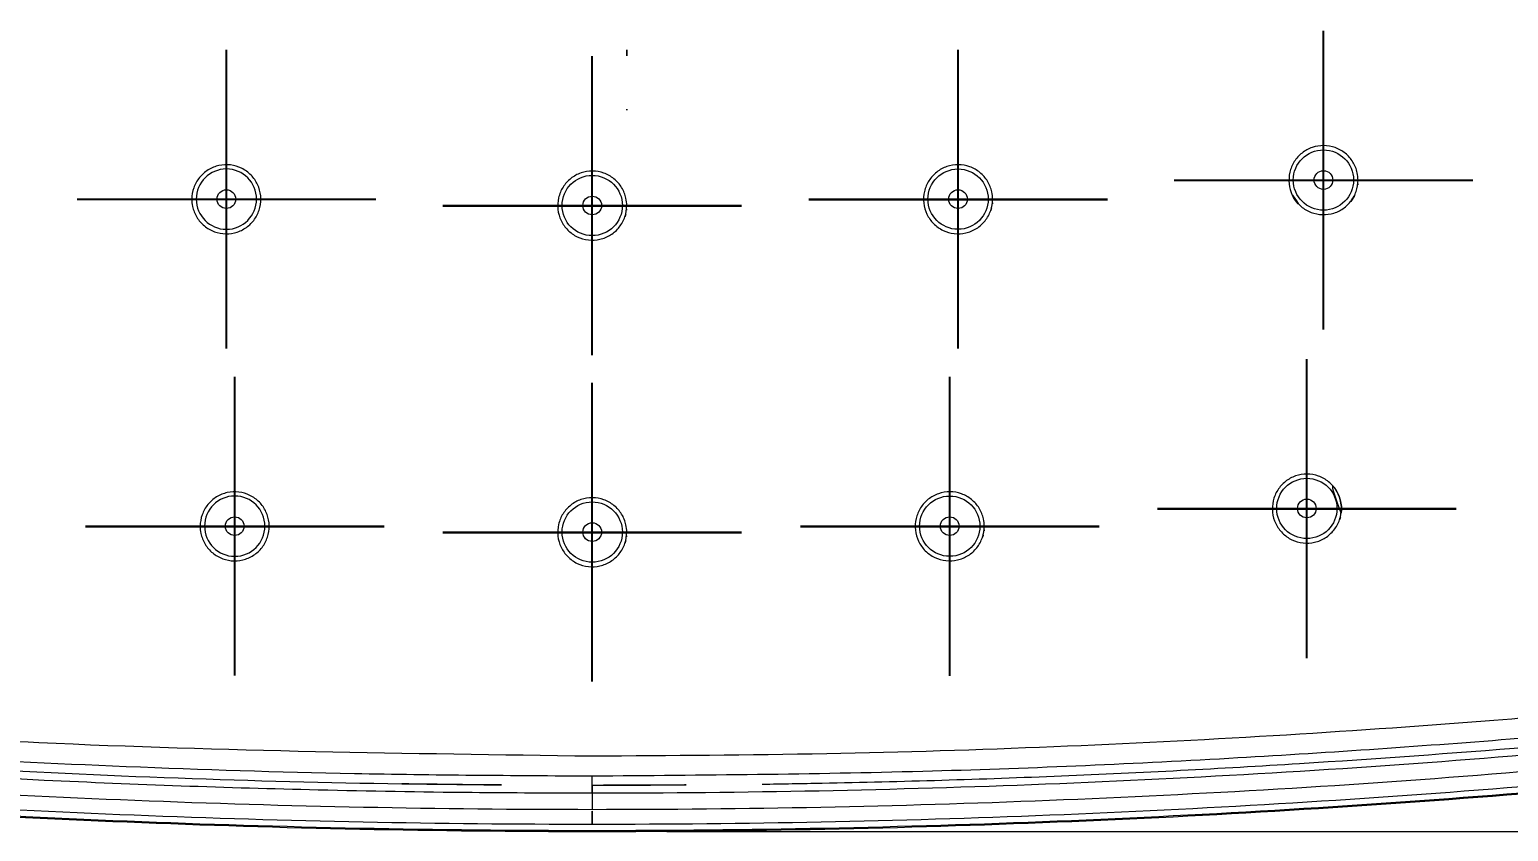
# Model space of a CAD drawing. Extents: x 16296660632 to 16296676033, y -37409619871 to -37409617369.
# Drawn here: x 16296675590.6 to 16296675669.8, y -37409617770.7 to -37409617727.7 of the extents above; entities that cross this region are included whole.
import ezdxf

# ---------------------------------------------------------------- set-up
doc = ezdxf.new("R2010")
doc.units = 0
doc.header["$LTSCALE"] = 10
doc.header["$MEASUREMENT"] = 0
doc.header["$PDMODE"] = 3
doc.header["$PDSIZE"] = -10
doc.linetypes.add('CENTER', pattern=[2, 1.25, -0.25, 0.25, -0.25])
doc.linetypes.add('CENTERX2', pattern=[4, 2.5, -0.5, 0.5, -0.5])
doc.layers.get('0').update_dxf_attribs({"linetype": 'CONTINUOUS'})
doc.layers.get('DEFPOINTS').update_dxf_attribs({"linetype": 'CONTINUOUS'})
doc.layers.add('1', color=7, linetype='CONTINUOUS')
doc.layers.add('중심선', color=1, linetype='CENTERX2')
doc.styles.add('Daelim Dimension', font='')
doc.styles.get('Daelim Dimension').set_extended_font_data('NanumGothic')
doc.dimstyles.new('DEFAULT', dxfattribs={"dimscale": 2, "dimtxt": 2, "dimasz": 2, "dimexe": 0, "dimexo": 2, "dimgap": 1, "dimtad": 1, "dimdec": 1, "dimzin": 9, "dimdsep": 46, "dimtxsty": 'Daelim Dimension', "dimcen": 0.5, "dimclrd": 252, "dimclre": 252, "dimclrt": 3, "dimadec": 1, "dimazin": 0, "dimtfac": 1, "dimtdec": 1, "dimtix": 1, "dimtmove": 0, "dimatfit": 3, "dimfxl": 1, "dimtolj": 1, "dimtzin": 1, "dimlwd": 9, "dimlwe": 9, "dimarcsym": 0})

# ---------------------------------------------------------------- blocks, each defined once
blk = doc.blocks.new('*D1')
at = {"color": 5, "lineweight": 9, "transparency": 16777216}
for p, q in [((16296675624.74378, -37409617572.621834), (16296675778.535021, -37409617572.621834)), ((16296675778.535021, -37409617576.621834), (16296675778.535021, -37409617766.705383)), ((16296675624.74951, -37409617770.705383), (16296675778.535021, -37409617770.705383))]:
    blk.add_line(p, q, dxfattribs=at)
at = {"color": 5, "transparency": 16777216}
for points in [[(16296675777.868361, -37409617576.621834), (16296675779.201691, -37409617576.621834), (16296675778.535021, -37409617572.621834)], [(16296675777.868361, -37409617766.705383), (16296675779.201691, -37409617766.705383), (16296675778.535021, -37409617770.705383)]]:
    blk.add_solid(points, dxfattribs=at)
at = {"layer": 'DEFPOINTS', "color": 0, "transparency": 16777216}
for p in [(16296675620.74378, -37409617572.621834), (16296675620.74951, -37409617770.705383), (16296675778.535021, -37409617770.705383)]:
    blk.add_point(p, dxfattribs=at)
at = {"color": 7, "transparency": 16777216, "insert": (16296675768.914141, -37409617671.663597), "char_height": 14, "attachment_point": 5, "rotation": 90, "style": 'Daelim Dimension'}
blk.add_mtext('\\A1;198', dxfattribs=at)

msp = doc.modelspace()

# ---------------------------------------------------------------- linework, layer by layer
at = {"layer": '1', "color": 7, "linetype": 'Continuous', "lineweight": 13}
msp.add_line((16296675620.743771, -37409617768.235336), (16296675620.74378, -37409617767.748466), dxfattribs=at)
at = {"layer": '1', "color": 7, "linetype": 'Continuous', "lineweight": 18}
msp.add_line((16296675620.74379, -37409617768.641548), (16296675620.743799, -37409617769.539482), dxfattribs=at)
at = {"layer": '1', "color": 7, "linetype": 'Continuous', "lineweight": 13}
for centre in [(16296675659.92127, -37409617735.796982), (16296675620.74378, -37409617737.163597), (16296675640.34444, -37409617736.821854), (16296675659.031269, -37409617753.397926), (16296675639.89798, -37409617754.347099), (16296675620.74378, -37409617754.663597)]:
    msp.add_circle(centre, 1.615477, dxfattribs=at)
at = {"layer": '1', "color": 7, "linetype": 'Continuous', "lineweight": 13, "extrusion": (0, 0, -1)}
for centre in [(-16296675601.14312, -37409617736.821854), (-16296675601.589569, -37409617754.347099)]:
    msp.add_circle(centre, 1.615477, dxfattribs=at)
at = {"layer": '1', "color": 7, "linetype": 'Continuous', "lineweight": 18}
for centre in [(16296675659.92127, -37409617735.796982), (16296675601.14312, -37409617736.821854), (16296675640.34444, -37409617736.821854), (16296675620.74378, -37409617737.163597), (16296675659.031269, -37409617753.397926), (16296675601.589569, -37409617754.347099), (16296675620.74378, -37409617754.663597), (16296675639.89798, -37409617754.347099)]:
    msp.add_circle(centre, 0.5, dxfattribs=at)
for centre, major_axis, ratio, start_param, end_param in [((16296675622.594549, -37409617728.007141), (-0.000022, 1.2), 0.000003, 3.490658504, 4.681474894), ((16296675622.59458, -37409617730.554703), (-0.000029, -1.5), 0.000002, 0.008726646, 0.702823825)]:
    msp.add_ellipse(centre, major_axis=major_axis, ratio=ratio, start_param=start_param, end_param=end_param, dxfattribs=at)
for points, knots in [([(16296675486.702, -37409617671.663567), (16296675486.707649, -37409617679.996231), (16296675487.306259, -37409617688.235542), (16296675489.52206, -37409617704.631897), (16296675491.10412, -37409617712.796387), (16296675496.024799, -37409617728.537247), (16296675499.40818, -37409617736.201271), (16296675509.03035, -37409617749.492683), (16296675515.438009, -37409617755.017326), (16296675529.98881, -37409617762.560928), (16296675538.06395, -37409617764.622917), (16296675550.30275, -37409617766.634216), (16296675554.427851, -37409617767.122017), (16296675562.69499, -37409617767.97319), (16296675566.828051, -37409617768.347839), (16296675587.51865, -37409617770.028519), (16296675604.13394, -37409617770.705032), (16296675620.74378, -37409617770.705353)], [0, 0, 0, 0, 0.125, 0.125, 0.25, 0.25, 0.375, 0.375, 0.5, 0.5, 0.625, 0.625, 0.6875, 0.6875, 0.75, 0.75, 1, 1, 1, 1]), ([(16296675620.74378, -37409617770.705383), (16296675637.353609, -37409617770.705063), (16296675653.968901, -37409617770.028526), (16296675674.659491, -37409617768.347839), (16296675678.792549, -37409617767.97319), (16296675687.0597, -37409617767.122009), (16296675691.18479, -37409617766.634209), (16296675703.42359, -37409617764.62291), (16296675711.49872, -37409617762.560913), (16296675726.049509, -37409617755.017319), (16296675732.457161, -37409617749.492683), (16296675742.079309, -37409617736.201279), (16296675745.46269, -37409617728.53727), (16296675750.38336, -37409617712.796417), (16296675751.96542, -37409617704.631943), (16296675754.18121, -37409617688.23558), (16296675754.779819, -37409617679.996277), (16296675754.78546, -37409617671.663643)], [0, 0, 0, 0, 0.25, 0.25, 0.3125, 0.3125, 0.375, 0.375, 0.5, 0.5, 0.625, 0.625, 0.75, 0.75, 0.875, 0.875, 1, 1, 1, 1]), ([(16296675661.773439, -37409617735.796288), (16296675661.774151, -37409617736.00415), (16296675661.7391, -37409617736.21431), (16296675661.60326, -37409617736.605782), (16296675661.50061, -37409617736.792503), (16296675661.24283, -37409617737.116913), (16296675661.08416, -37409617737.259102), (16296675660.73357, -37409617737.479874), (16296675660.536819, -37409617737.561501), (16296675660.13298, -37409617737.653763), (16296675659.92034, -37409617737.665657), (16296675659.508789, -37409617737.619072), (16296675659.304199, -37409617737.559937), (16296675658.931259, -37409617737.379784), (16296675658.757771, -37409617737.256271), (16296675658.465441, -37409617736.962822), (16296675658.34259, -37409617736.788834), (16296675658.16383, -37409617736.4151), (16296675658.10548, -37409617736.210213), (16296675658.060511, -37409617735.798302), (16296675658.07328, -37409617735.585609), (16296675658.167219, -37409617735.182007), (16296675658.249689, -37409617734.985527), (16296675658.471951, -37409617734.635803), (16296675658.614799, -37409617734.477722), (16296675658.94026, -37409617734.221329), (16296675659.127359, -37409617734.119461), (16296675659.519279, -37409617733.985283), (16296675659.7295, -37409617733.951103), (16296675660.14369, -37409617733.954193), (16296675660.353359, -37409617733.991493), (16296675660.74316, -37409617734.131477), (16296675660.928671, -37409617734.236076), (16296675661.2502, -37409617734.497177), (16296675661.39065, -37409617734.657303), (16296675661.607679, -37409617735.01017), (16296675661.687229, -37409617735.207787), (16296675661.75877, -37409617735.536926), (16296675661.773001, -37409617735.66729), (16296675661.773439, -37409617735.796288)], [0, 0, 0, 0, 0.053717831, 0.053717831, 0.107436112, 0.107436112, 0.161146336, 0.161146336, 0.214844436, 0.214844436, 0.268532936, 0.268532936, 0.322218799, 0.322218799, 0.375910405, 0.375910405, 0.429613647, 0.429613647, 0.483329095, 0.483329095, 0.537051707, 0.537051707, 0.590773248, 0.590773248, 0.644486159, 0.644486159, 0.698186924, 0.698186924, 0.751877425, 0.751877425, 0.805563869, 0.805563869, 0.859253979, 0.859253979, 0.912953765, 0.912953765, 0.966665136, 0.966665136, 1, 1, 1, 1]), ([(16296675599.291691, -37409617736.82254), (16296675599.29245, -37409617736.614647), (16296675599.329, -37409617736.404739), (16296675599.467621, -37409617736.014229), (16296675599.571609, -37409617735.828239), (16296675599.831711, -37409617735.505653), (16296675599.991409, -37409617735.364594), (16296675600.343611, -37409617735.146332), (16296675600.54097, -37409617735.066109), (16296675600.94549, -37409617734.976768), (16296675601.158239, -37409617734.9664), (16296675601.569469, -37409617735.015984), (16296675601.77363, -37409617735.076599), (16296675602.145241, -37409617735.25946), (16296675602.317829, -37409617735.384216), (16296675602.608009, -37409617735.679764), (16296675602.729589, -37409617735.854622), (16296675602.90564, -37409617736.229591), (16296675602.962509, -37409617736.434868), (16296675603.004539, -37409617736.847054), (16296675602.99025, -37409617737.059624), (16296675602.89344, -37409617737.462532), (16296675602.80958, -37409617737.658417), (16296675602.58482, -37409617738.006569), (16296675602.44083, -37409617738.163643), (16296675602.113501, -37409617738.417717), (16296675601.92565, -37409617738.51825), (16296675601.53273, -37409617738.649597), (16296675601.322241, -37409617738.682266), (16296675600.90806, -37409617738.67617), (16296675600.69866, -37409617738.637337), (16296675600.309891, -37409617738.49453), (16296675600.12516, -37409617738.388588), (16296675599.80555, -37409617738.125183), (16296675599.666269, -37409617737.964073), (16296675599.451811, -37409617737.609688), (16296675599.37369, -37409617737.411522), (16296675599.30451, -37409617737.081917), (16296675599.29121, -37409617736.9515), (16296675599.291691, -37409617736.82254)], [0, 0, 0, 0, 0.053723452, 0.053723452, 0.10744722, 0.10744722, 0.161165015, 0.161165015, 0.214870403, 0.214870403, 0.268563067, 0.268563067, 0.322248027, 0.322248027, 0.37593357, 0.37593357, 0.429627843, 0.429627843, 0.48333541, 0.48333541, 0.537055153, 0.537055153, 0.590780529, 0.590780529, 0.644502273, 0.644502273, 0.698212538, 0.698212538, 0.751908581, 0.751908581, 0.805594153, 0.805594153, 0.859277783, 0.859277783, 0.912968787, 0.912968787, 0.966672997, 0.966672997, 1, 1, 1, 1]), ([(16296675622.59445, -37409617737.16291), (16296675622.59523, -37409617737.370796), (16296675622.56024, -37409617737.580978), (16296675622.42452, -37409617737.972511), (16296675622.32192, -37409617738.159264), (16296675622.06422, -37409617738.48378), (16296675621.905569, -37409617738.626022), (16296675621.55501, -37409617738.846893), (16296675621.358259, -37409617738.928581), (16296675620.95442, -37409617739.020927), (16296675620.74177, -37409617739.032883), (16296675620.33021, -37409617738.986366), (16296675620.12562, -37409617738.927277), (16296675619.752661, -37409617738.747208), (16296675619.579149, -37409617738.623741), (16296675619.28677, -37409617738.330383), (16296675619.163891, -37409617738.156433), (16296675618.985041, -37409617737.782784), (16296675618.92663, -37409617737.577911), (16296675618.88154, -37409617737.166054), (16296675618.894239, -37409617736.953346), (16296675618.98806, -37409617736.549721), (16296675619.070471, -37409617736.35321), (16296675619.292629, -37409617736.003403), (16296675619.43545, -37409617735.845268), (16296675619.76088, -37409617735.588768), (16296675619.94796, -37409617735.486847), (16296675620.33988, -37409617735.352577), (16296675620.55011, -37409617735.318336), (16296675620.96431, -37409617735.32135), (16296675621.17399, -37409617735.358627), (16296675621.56381, -37409617735.498528), (16296675621.749331, -37409617735.603081), (16296675622.0709, -37409617735.864113), (16296675622.21137, -37409617736.02417), (16296675622.428471, -37409617736.376953), (16296675622.50807, -37409617736.574516), (16296675622.5797, -37409617736.903618), (16296675622.593969, -37409617737.033943), (16296675622.59445, -37409617737.16291)], [0, 0, 0, 0, 0.053723888, 0.053723888, 0.107448161, 0.107448161, 0.161165259, 0.161165259, 0.214868352, 0.214868352, 0.268557865, 0.268557865, 0.322240427, 0.322240427, 0.375925881, 0.375925881, 0.429622726, 0.429622726, 0.483334222, 0.483334222, 0.537057029, 0.537057029, 0.590782909, 0.590782909, 0.644502505, 0.644502505, 0.698209403, 0.698209403, 0.751902727, 0.751902727, 0.805587336, 0.805587336, 0.859271716, 0.859271716, 0.912964433, 0.912964433, 0.966670599, 0.966670599, 1, 1, 1, 1]), ([(16296675642.19586, -37409617736.821136), (16296675642.19663, -37409617737.02903), (16296675642.161619, -37409617737.239197), (16296675642.025869, -37409617737.630707), (16296675641.92326, -37409617737.817467), (16296675641.665541, -37409617738.141953), (16296675641.506889, -37409617738.28418), (16296675641.15633, -37409617738.505028), (16296675640.959579, -37409617738.5867), (16296675640.555759, -37409617738.679031), (16296675640.343109, -37409617738.690971), (16296675639.931549, -37409617738.644447), (16296675639.726959, -37409617738.585358), (16296675639.35401, -37409617738.405273), (16296675639.1805, -37409617738.281807), (16296675638.88813, -37409617737.988426), (16296675638.76524, -37409617737.814461), (16296675638.586399, -37409617737.440788), (16296675638.528009, -37409617737.235909), (16296675638.482941, -37409617736.824028), (16296675638.495661, -37409617736.611328), (16296675638.58951, -37409617736.207703), (16296675638.67193, -37409617736.0112), (16296675638.894119, -37409617735.661407), (16296675639.036949, -37409617735.503288), (16296675639.362379, -37409617735.246819), (16296675639.549459, -37409617735.144913), (16296675639.94137, -37409617735.010651), (16296675640.15159, -37409617734.976433), (16296675640.565781, -37409617734.979446), (16296675640.77545, -37409617735.016724), (16296675641.16527, -37409617735.156631), (16296675641.35079, -37409617735.261192), (16296675641.672359, -37409617735.522232), (16296675641.81284, -37409617735.682312), (16296675642.029921, -37409617736.035118), (16296675642.10952, -37409617736.232697), (16296675642.181129, -37409617736.561821), (16296675642.195391, -37409617736.692162), (16296675642.19586, -37409617736.821136)], [0, 0, 0, 0, 0.05372162, 0.05372162, 0.107443685, 0.107443685, 0.161157656, 0.161157656, 0.214857871, 0.214857871, 0.268545972, 0.268545972, 0.322229152, 0.322229152, 0.375916973, 0.375916973, 0.429616942, 0.429616942, 0.483331007, 0.483331007, 0.537054721, 0.537054721, 0.590779407, 0.590779407, 0.644496178, 0.644496178, 0.698199842, 0.698199842, 0.751890975, 0.751890975, 0.805575452, 0.805575452, 0.859261839, 0.859261839, 0.912957802, 0.912957802, 0.96666698, 0.96666698, 1, 1, 1, 1]), ([(16296675660.8829, -37409617753.397217), (16296675660.88381, -37409617753.605118), (16296675660.848949, -37409617753.815331), (16296675660.713449, -37409617754.20697), (16296675660.61095, -37409617754.393799), (16296675660.35342, -37409617754.718483), (16296675660.19486, -37409617754.860817), (16296675659.844419, -37409617755.081886), (16296675659.64773, -37409617755.163696), (16296675659.24398, -37409617755.256271), (16296675659.031361, -37409617755.268349), (16296675658.61981, -37409617755.222107), (16296675658.415211, -37409617755.163147), (16296675658.042191, -37409617754.983353), (16296675657.86862, -37409617754.860023), (16296675657.576071, -37409617754.566879), (16296675657.453079, -37409617754.393021), (16296675657.273979, -37409617754.019493), (16296675657.215441, -37409617753.814659), (16296675657.170071, -37409617753.402786), (16296675657.18264, -37409617753.190079), (16296675657.276211, -37409617752.786346), (16296675657.358509, -37409617752.589767), (16296675657.58049, -37409617752.239799), (16296675657.72323, -37409617752.081573), (16296675658.04851, -37409617751.824883), (16296675658.235531, -37409617751.722847), (16296675658.62734, -37409617751.588364), (16296675658.83753, -37409617751.554001), (16296675659.25168, -37409617751.556763), (16296675659.461349, -37409617751.593887), (16296675659.85121, -37409617751.733513), (16296675660.036779, -37409617751.837936), (16296675660.35849, -37409617752.098717), (16296675660.499069, -37409617752.258682), (16296675660.7164, -37409617752.611298), (16296675660.796129, -37409617752.80883), (16296675660.867979, -37409617753.137894), (16296675660.88233, -37409617753.268227), (16296675660.8829, -37409617753.397217)], [0, 0, 0, 0, 0.053728259, 0.053728259, 0.107457118, 0.107457118, 0.161175027, 0.161175027, 0.214874075, 0.214874075, 0.268556231, 0.268556231, 0.322231192, 0.322231192, 0.375912203, 0.375912203, 0.429609942, 0.429609942, 0.483327449, 0.483327449, 0.537058703, 0.537058703, 0.590791543, 0.590791543, 0.644513383, 0.644513383, 0.698216855, 0.698216855, 0.751902793, 0.751902793, 0.805579489, 0.805579489, 0.859258891, 0.859258891, 0.912951563, 0.912951563, 0.966662438, 0.966662438, 1, 1, 1, 1]), ([(16296675599.738449, -37409617754.347794), (16296675599.73942, -37409617754.139893), (16296675599.77619, -37409617753.929993), (16296675599.91523, -37409617753.539581), (16296675600.019421, -37409617753.353683), (16296675600.2799, -37409617753.031342), (16296675600.43976, -37409617752.890442), (16296675600.792219, -37409617752.672569), (16296675600.98966, -37409617752.592567), (16296675601.39426, -37409617752.503693), (16296675601.606991, -37409617752.493561), (16296675602.018101, -37409617752.543587), (16296675602.22216, -37409617752.604424), (16296675602.593519, -37409617752.787643), (16296675602.76594, -37409617752.912552), (16296675603.05578, -37409617753.208344), (16296675603.17717, -37409617753.383293), (16296675603.35284, -37409617753.758408), (16296675603.409519, -37409617753.963737), (16296675603.451139, -37409617754.375969), (16296675603.436649, -37409617754.588547), (16296675603.33942, -37409617754.991409), (16296675603.25535, -37409617755.187233), (16296675603.03019, -37409617755.535187), (16296675602.886021, -37409617755.692123), (16296675602.55838, -37409617755.945847), (16296675602.37042, -37409617756.046173), (16296675601.97736, -37409617756.177094), (16296675601.766859, -37409617756.209518), (16296675601.352739, -37409617756.202957), (16296675601.143419, -37409617756.163887), (16296675600.754881, -37409617756.020699), (16296675600.57029, -37409617755.914589), (16296675600.251011, -37409617755.650902), (16296675600.11191, -37409617755.48967), (16296675599.89781, -37409617755.135117), (16296675599.819889, -37409617754.93689), (16296675599.75102, -37409617754.607224), (16296675599.73785, -37409617754.476768), (16296675599.738449, -37409617754.347794)], [0, 0, 0, 0, 0.053733198, 0.053733198, 0.107466959, 0.107466959, 0.161190278, 0.161190278, 0.214893731, 0.214893731, 0.26857788, 0.26857788, 0.322251399, 0.322251399, 0.375927472, 0.375927472, 0.429618352, 0.429618352, 0.483330161, 0.483330161, 0.537060048, 0.537060048, 0.590797085, 0.590797085, 0.644526835, 0.644526835, 0.698237814, 0.698237814, 0.7519269, 0.7519269, 0.805600951, 0.805600951, 0.859273673, 0.859273673, 0.912959237, 0.912959237, 0.966665816, 0.966665816, 1, 1, 1, 1]), ([(16296675622.594391, -37409617754.66291), (16296675622.595381, -37409617754.870811), (16296675622.560591, -37409617755.081047), (16296675622.42523, -37409617755.472763), (16296675622.32279, -37409617755.659653), (16296675622.065359, -37409617755.984444), (16296675621.90682, -37409617756.126839), (16296675621.556431, -37409617756.348022), (16296675621.359751, -37409617756.429878), (16296675620.956011, -37409617756.52256), (16296675620.743389, -37409617756.534698), (16296675620.331841, -37409617756.488564), (16296675620.127239, -37409617756.429657), (16296675619.754181, -37409617756.249969), (16296675619.580601, -37409617756.126694), (16296675619.287979, -37409617755.833656), (16296675619.16493, -37409617755.659859), (16296675618.98572, -37409617755.286423), (16296675618.927099, -37409617755.081619), (16296675618.88159, -37409617754.669777), (16296675618.894079, -37409617754.457047), (16296675618.987511, -37409617754.053291), (16296675619.06974, -37409617753.856667), (16296675619.291611, -37409617753.506607), (16296675619.434311, -37409617753.34832), (16296675619.759529, -37409617753.091507), (16296675619.946541, -37409617752.989433), (16296675620.338329, -37409617752.85482), (16296675620.548519, -37409617752.820412), (16296675620.962669, -37409617752.823059), (16296675621.17235, -37409617752.860138), (16296675621.562229, -37409617752.999657), (16296675621.74781, -37409617753.104027), (16296675622.069571, -37409617753.364693), (16296675622.21018, -37409617753.524597), (16296675622.42761, -37409617753.877121), (16296675622.50741, -37409617754.074608), (16296675622.57937, -37409617754.403618), (16296675622.593769, -37409617754.533928), (16296675622.594391, -37409617754.66291)], [0, 0, 0, 0, 0.053734599, 0.053734599, 0.107469795, 0.107469795, 0.161193866, 0.161193866, 0.214896246, 0.214896246, 0.268577598, 0.268577598, 0.322248174, 0.322248174, 0.375923187, 0.375923187, 0.429615788, 0.429615788, 0.483331066, 0.483331066, 0.537063919, 0.537063919, 0.590801619, 0.590801619, 0.644529647, 0.644529647, 0.698237995, 0.698237995, 0.751925245, 0.751925245, 0.805598921, 0.805598921, 0.8592722, 0.8592722, 0.912958415, 0.912958415, 0.966665512, 0.966665512, 1, 1, 1, 1]), ([(16296675641.749109, -37409617754.346397), (16296675641.750071, -37409617754.554298), (16296675641.715269, -37409617754.764526), (16296675641.57988, -37409617755.156227), (16296675641.477421, -37409617755.343086), (16296675641.219959, -37409617755.667847), (16296675641.06142, -37409617755.810242), (16296675640.711029, -37409617756.031387), (16296675640.514339, -37409617756.113243), (16296675640.110609, -37409617756.205902), (16296675639.897989, -37409617756.218033), (16296675639.48645, -37409617756.171867), (16296675639.281851, -37409617756.112961), (16296675638.9088, -37409617755.93325), (16296675638.73522, -37409617755.809959), (16296675638.44261, -37409617755.516907), (16296675638.319571, -37409617755.343086), (16296675638.140381, -37409617754.969627), (16296675638.081779, -37409617754.764816), (16296675638.036301, -37409617754.352966), (16296675638.048809, -37409617754.140244), (16296675638.142281, -37409617753.736481), (16296675638.224529, -37409617753.539871), (16296675638.44643, -37409617753.189827), (16296675638.58913, -37409617753.031563), (16296675638.91436, -37409617752.77478), (16296675639.10137, -37409617752.672707), (16296675639.49316, -37409617752.538116), (16296675639.703341, -37409617752.503723), (16296675640.117491, -37409617752.506393), (16296675640.32716, -37409617752.54348), (16296675640.717039, -37409617752.683022), (16296675640.902611, -37409617752.787392), (16296675641.224369, -37409617753.04808), (16296675641.364981, -37409617753.208008), (16296675641.58239, -37409617753.560547), (16296675641.66217, -37409617753.758049), (16296675641.734119, -37409617754.087082), (16296675641.748501, -37409617754.217407), (16296675641.749109, -37409617754.346397)], [0, 0, 0, 0, 0.053732375, 0.053732375, 0.107465379, 0.107465379, 0.161186802, 0.161186802, 0.214887129, 0.214887129, 0.268567845, 0.268567845, 0.322239376, 0.322239376, 0.375916495, 0.375916495, 0.429611509, 0.429611509, 0.483328554, 0.483328554, 0.537061784, 0.537061784, 0.590798237, 0.590798237, 0.64452384, 0.64452384, 0.698229611, 0.698229611, 0.751915321, 0.751915321, 0.80558927, 0.80558927, 0.859264561, 0.859264561, 0.912953604, 0.912953604, 0.96666301, 0.96666301, 1, 1, 1, 1]), ([(16296675658.64501, -37409617767.062042), (16296675666.820971, -37409617766.54953), (16296675674.98781, -37409617765.888992), (16296675691.282841, -37409617764.194168), (16296675699.43318, -37409617763.08152), (16296675707.28484, -37409617760.725517)], [0, 0, 0, 0, 0.5, 0.5, 1, 1, 1, 1]), ([(16296675583.43478, -37409617767.098518), (16296675584.442261, -37409617767.160622), (16296675585.449909, -37409617767.220253), (16296675590.48901, -37409617767.505913), (16296675594.522829, -37409617767.694237), (16296675602.55068, -37409617767.984756), (16296675606.54505, -37409617768.088402), (16296675610.539841, -37409617768.153168)], [0, 0, 0, 0, 0.111623558, 0.111623558, 0.558161013, 0.558161013, 1, 1, 1, 1]), ([(16296675629.85615, -37409617768.170288), (16296675630.925039, -37409617768.15493), (16296675631.993891, -37409617768.136803), (16296675637.3381, -37409617768.032158), (16296675641.61289, -37409617767.903519), (16296675650.1408, -37409617767.551338), (16296675654.3944, -37409617767.328499), (16296675658.64501, -37409617767.062042)], [0, 0, 0, 0, 0.111300403, 0.111300403, 0.556550291, 0.556550291, 1, 1, 1, 1]), ([(16296675610.539841, -37409617768.153168), (16296675611.54911, -37409617768.169533), (16296675612.55842, -37409617768.183411), (16296675615.959641, -37409617768.221947), (16296675618.35173, -37409617768.235298), (16296675620.743771, -37409617768.235336)], [0, 0, 0, 0, 0.296753285, 0.296753285, 1, 1, 1, 1]), ([(16296675620.743771, -37409617768.235336), (16296675621.812771, -37409617768.235321), (16296675622.881769, -37409617768.232674), (16296675625.919291, -37409617768.217491), (16296675627.8878, -37409617768.19857), (16296675629.85615, -37409617768.170288)], [0, 0, 0, 0, 0.351925768, 0.351925768, 1, 1, 1, 1])]:
    msp.add_open_spline(points, degree=3, knots=knots, dxfattribs=at)
at = {"layer": '1', "color": 7, "linetype": 'Continuous', "lineweight": 13}
for points, knots in [([(16296675620.74378, -37409617770.668327), (16296675604.134951, -37409617770.668022), (16296675587.520679, -37409617769.991547), (16296675566.831329, -37409617768.310966), (16296675562.698441, -37409617767.936333), (16296675554.432039, -37409617767.085228), (16296675550.30768, -37409617766.597504), (16296675542.15069, -37409617765.257011), (16296675538.11652, -37409617764.404266), (16296675530.218821, -37409617762.096474), (16296675526.36561, -37409617760.640839), (16296675519.09536, -37409617756.871712), (16296675515.66433, -37409617754.549889), (16296675509.43413, -37409617749.187447), (16296675506.653259, -37409617746.145973), (16296675501.84532, -37409617739.504623), (16296675499.794559, -37409617735.912407), (16296675496.285549, -37409617728.448883), (16296675494.829571, -37409617724.589668), (16296675491.140341, -37409617712.788116), (16296675489.558571, -37409617704.625488), (16296675487.34318, -37409617688.23214), (16296675486.74469, -37409617679.994499), (16296675486.73905, -37409617671.663597)], [0, 0, 0, 0, 0.24999992, 0.24999992, 0.312499924, 0.312499924, 0.374999928, 0.374999928, 0.437499932, 0.437499932, 0.499999936, 0.499999936, 0.56249994, 0.56249994, 0.624999944, 0.624999944, 0.687499948, 0.687499948, 0.749999952, 0.749999952, 0.87499996, 0.87499996, 1, 1, 1, 1]), ([(16296675487.09446, -37409617671.664413), (16296675487.09446, -37409617671.664749), (16296675487.09446, -37409617671.665092), (16296675487.098459, -37409617679.849838), (16296675487.685659, -37409617688.063599), (16296675489.86664, -37409617704.298653), (16296675491.427851, -37409617712.43187), (16296675495.050659, -37409617724.145653), (16296675496.48736, -37409617728.002663), (16296675499.985109, -37409617735.5196), (16296675502.061001, -37409617739.179153), (16296675506.912109, -37409617745.91452), (16296675509.76742, -37409617749.035393), (16296675516.17915, -37409617754.492462), (16296675519.656389, -37409617756.811447), (16296675527.20039, -37409617760.616287), (16296675531.16835, -37409617762.047272), (16296675539.134501, -37409617764.276962), (16296675543.1805, -37409617765.093941), (16296675555.366199, -37409617767.002632), (16296675563.54266, -37409617767.679039), (16296675579.855301, -37409617769.019707), (16296675588.031601, -37409617769.494743), (16296675604.379721, -37409617770.149597), (16296675612.55966, -37409617770.31279), (16296675620.743799, -37409617770.312927)], [0, 0, 0, 0, 0.000005288, 0.000005288, 0.125004627, 0.125004627, 0.250003966, 0.250003966, 0.312503635, 0.312503635, 0.375003305, 0.375003305, 0.437502974, 0.437502974, 0.500002644, 0.500002644, 0.562502313, 0.562502313, 0.625001983, 0.625001983, 0.750001322, 0.750001322, 0.875000661, 0.875000661, 1, 1, 1, 1]), ([(16296675620.74382, -37409617769.539482), (16296675612.569941, -37409617769.539337), (16296675604.400181, -37409617769.376358), (16296675588.073059, -37409617768.722343), (16296675579.905121, -37409617768.24762), (16296675563.616039, -37409617766.909157), (16296675555.441521, -37409617766.231331), (16296675543.323219, -37409617764.333527), (16296675539.306179, -37409617763.521843), (16296675531.41374, -37409617761.312782), (16296675527.49279, -37409617759.897507), (16296675520.06004, -37409617756.148788), (16296675516.634331, -37409617753.864433), (16296675510.315769, -37409617748.486214), (16296675507.50536, -37409617745.41465), (16296675502.72175, -37409617738.773323), (16296675500.66925, -37409617735.156303), (16296675497.205839, -37409617727.713097), (16296675495.78075, -37409617723.888962), (16296675492.18446, -37409617712.25988), (16296675490.629021, -37409617704.165176), (16296675488.45645, -37409617687.991562), (16296675487.871889, -37409617679.813141), (16296675487.867901, -37409617671.664642), (16296675487.867901, -37409617671.664391), (16296675487.867901, -37409617671.664131)], [0, 0, 0, 0, 0.124999507, 0.124999507, 0.249999014, 0.249999014, 0.374998521, 0.374998521, 0.437498274, 0.437498274, 0.499998028, 0.499998028, 0.562497781, 0.562497781, 0.624997535, 0.624997535, 0.687497288, 0.687497288, 0.749997042, 0.749997042, 0.874996549, 0.874996549, 0.999996056, 0.999996056, 1, 1, 1, 1]), ([(16296675488.765829, -37409617671.664627), (16296675488.783951, -37409617673.522682), (16296675488.82011, -37409617677.231903), (16296675489.09729, -37409617682.781357), (16296675489.52916, -37409617688.305161), (16296675490.532619, -37409617697.463783), (16296675492.60585, -37409617710.286018), (16296675497.73749, -37409617728.338913), (16296675507.260429, -37409617745.804466), (16296675519.925051, -37409617755.407654), (16296675528.562481, -37409617759.259087), (16296675534.7181, -37409617761.452553), (16296675542.66518, -37409617763.373337), (16296675552.35017, -37409617764.844849), (16296675562.088329, -37409617765.878792), (16296675571.8461, -37409617766.695488), (16296675581.61025, -37409617767.427223), (16296675593.01231, -37409617768.070831), (16296675603.913561, -37409617768.451782), (16296675613.70294, -37409617768.62088), (16296675618.598379, -37409617768.635246), (16296675620.74382, -37409617768.641548)], [0, 0, 0, 0, 0.028596672, 0.057087186, 0.085499819, 0.113860328, 0.198896597, 0.28498734, 0.40239396, 0.49772529, 0.522870139, 0.54791248, 0.598193201, 0.648402683, 0.698612243, 0.748891843, 0.799109849, 0.849311665, 0.924653436, 0.96697906, 1, 1, 1, 1]), ([(16296675620.74378, -37409617767.748466), (16296675616.496759, -37409617767.723007), (16296675608.17104, -37409617767.673119), (16296675595.938379, -37409617767.281639), (16296675584.2152, -37409617766.691963), (16296675573.00246, -37409617765.914291), (16296675562.30648, -37409617764.977676), (16296675552.129089, -37409617763.923317), (16296675542.494011, -37409617762.426971), (16296675533.495081, -37409617760.193901), (16296675526.127649, -37409617757.365051), (16296675519.51075, -37409617753.682007), (16296675512.82959, -37409617748.647789), (16296675505.39534, -37409617740.253403), (16296675499.989, -37409617730.105843), (16296675496.755199, -37409617721.228523), (16296675494.101299, -37409617711.947029), (16296675492.198669, -37409617702.477303), (16296675490.698389, -37409617691.431519), (16296675489.82682, -37409617681.750237), (16296675489.71282, -37409617675.102303), (16296675489.65428, -37409617671.689072)], [0, 0, 0, 0, 0.065788805, 0.128970477, 0.189571759, 0.247612728, 0.303071074, 0.355891177, 0.406095764, 0.453987822, 0.499285095, 0.527849785, 0.57108073, 0.628249123, 0.700058195, 0.747697445, 0.774463526, 0.849543461, 0.897031899, 0.947133329, 1, 1, 1, 1]), ([(16296675490.753349, -37409617671.664322), (16296675490.76902, -37409617673.336357), (16296675490.80662, -37409617677.350067), (16296675491.223761, -37409617685.364548), (16296675492.239889, -37409617695.305519), (16296675494.161131, -37409617707.164383), (16296675496.896391, -37409617718.498131), (16296675501.169649, -37409617730.087982), (16296675506.618799, -37409617739.949158), (16296675513.27853, -37409617747.452431), (16296675519.63121, -37409617752.4459), (16296675527.054979, -37409617756.697212), (16296675536.97444, -37409617760.172333), (16296675549.487841, -37409617762.563789), (16296675561.73348, -37409617763.825958), (16296675575.707371, -37409617765.04435), (16296675594.900009, -37409617766.308273), (16296675610.855579, -37409617766.524147), (16296675620.743799, -37409617766.657928)], [0, 0, 0, 0, 0.026132098, 0.062729933, 0.125388486, 0.182205707, 0.250415046, 0.307231827, 0.37492367, 0.425115365, 0.462934107, 0.500767628, 0.558324923, 0.626224291, 0.699477538, 0.750651748, 0.845470195, 1, 1, 1, 1]), ([(16296675754.74851, -37409617671.663597), (16296675754.74287, -37409617679.994499), (16296675754.144381, -37409617688.23214), (16296675751.928989, -37409617704.625488), (16296675750.347219, -37409617712.788116), (16296675746.65799, -37409617724.589668), (16296675745.202009, -37409617728.448883), (16296675741.693001, -37409617735.912407), (16296675739.642241, -37409617739.504623), (16296675734.834299, -37409617746.145973), (16296675732.053431, -37409617749.187447), (16296675725.823231, -37409617754.549889), (16296675722.3922, -37409617756.871712), (16296675715.12195, -37409617760.640839), (16296675711.26874, -37409617762.096474), (16296675703.37104, -37409617764.404266), (16296675699.33687, -37409617765.257011), (16296675691.17988, -37409617766.597504), (16296675687.055519, -37409617767.085228), (16296675678.78912, -37409617767.936333), (16296675674.656231, -37409617768.310966), (16296675653.966881, -37409617769.991547), (16296675637.35261, -37409617770.668022), (16296675620.74378, -37409617770.668327)], [0, 0, 0, 0, 0.125000012, 0.125000012, 0.250000024, 0.250000024, 0.31250003, 0.31250003, 0.375000036, 0.375000036, 0.437500042, 0.437500042, 0.500000048, 0.500000048, 0.562500054, 0.562500054, 0.62500006, 0.62500006, 0.687500066, 0.687500066, 0.750000072, 0.750000072, 1, 1, 1, 1]), ([(16296675751.83407, -37409617671.689079), (16296675751.811291, -37409617673.71302), (16296675751.75815, -37409617678.435402), (16296675751.26321, -37409617686.516563), (16296675750.40449, -37409617694.556389), (16296675749.286289, -37409617701.868446), (16296675748.16217, -37409617707.801651), (16296675746.84046, -37409617713.701897), (16296675744.0756, -37409617723.823669), (16296675739.82922, -37409617734.039963), (16296675734.180929, -37409617742.216301), (16296675731.023161, -37409617745.916229), (16296675728.320681, -37409617748.598061), (16296675723.539829, -37409617752.640648), (16296675716.53694, -37409617756.996841), (16296675706.606039, -37409617760.674973), (16296675695.61113, -37409617763.102097), (16296675683.205641, -37409617764.618179), (16296675669.481871, -37409617765.853622), (16296675654.42148, -37409617766.884247), (16296675638.026119, -37409617767.604568), (16296675626.64933, -37409617767.699303), (16296675620.74378, -37409617767.748466)], [0, 0, 0, 0, 0.031353091, 0.07315513, 0.125369166, 0.156555964, 0.187723375, 0.218908521, 0.25018229, 0.350337271, 0.388066098, 0.40369959, 0.425645269, 0.44695892, 0.500630808, 0.552322558, 0.610293784, 0.67467886, 0.745810285, 0.823759892, 0.908515899, 1, 1, 1, 1]), ([(16296675620.743799, -37409617766.657928), (16296675624.93342, -37409617766.63298), (16296675633.179079, -37409617766.583893), (16296675645.342991, -37409617766.196457), (16296675657.099819, -37409617765.609497), (16296675669.88343, -37409617764.715637), (16296675681.608379, -37409617763.671288), (16296675693.512131, -37409617762.256638), (16296675704.23184, -37409617760.256401), (16296675713.73839, -37409617756.987007), (16296675720.768141, -37409617753.106728), (16296675725.61952, -37409617749.555603), (16296675730.07262, -37409617745.451332), (16296675737.687651, -37409617736.134079), (16296675742.64797, -37409617724.865677), (16296675745.80999, -37409617713.312111), (16296675747.538521, -37409617705.511429), (16296675748.940611, -37409617697.353668), (16296675749.84882, -37409617689.409477), (16296675750.38483, -37409617683.083832), (16296675750.684601, -37409617677.354607), (16296675750.722879, -37409617673.337639), (16296675750.738831, -37409617671.663818)], [0, 0, 0, 0, 0.065498482, 0.1289086, 0.190245596, 0.249521171, 0.329244745, 0.374250949, 0.43690365, 0.499465913, 0.530340389, 0.56211717, 0.593240526, 0.62475561, 0.749749777, 0.781031003, 0.812225414, 0.874589415, 0.91034495, 0.937200387, 0.973832194, 1, 1, 1, 1]), ([(16296675620.743799, -37409617768.641548), (16296675628.848989, -37409617768.641411), (16296675636.94655, -37409617768.480957), (16296675653.12624, -37409617767.83757), (16296675661.209829, -37409617767.370949), (16296675677.355169, -37409617766.055183), (16296675685.444799, -37409617765.383987), (16296675697.491171, -37409617763.545479), (16296675701.50473, -37409617762.75576), (16296675709.42515, -37409617760.582619), (16296675713.276079, -37409617759.212044), (16296675720.622231, -37409617755.587791), (16296675724.14875, -37409617753.267128), (16296675730.38726, -37409617747.991837), (16296675733.185341, -37409617744.985847), (16296675740.44256, -37409617734.905991), (16296675743.693501, -37409617727.390694), (16296675748.514641, -37409617711.73838), (16296675750.004629, -37409617703.805061), (16296675752.14048, -37409617687.848381), (16296675752.716459, -37409617679.796333), (16296675752.721729, -37409617671.664627)], [0, 0, 0, 0, 0.125001275, 0.125001275, 0.250002844, 0.250002844, 0.375004414, 0.375004414, 0.437505199, 0.437505199, 0.500005983, 0.500005983, 0.562506768, 0.562506768, 0.625007553, 0.625007553, 0.750009122, 0.750009122, 0.875010692, 0.875010692, 1, 1, 1, 1]), ([(16296675753.619659, -37409617671.664131), (16296675753.614651, -37409617679.800278), (16296675753.040159, -37409617687.915482), (16296675750.86297, -37409617704.140579), (16296675749.333639, -37409617712.188957), (16296675744.45606, -37409617727.905533), (16296675741.18597, -37409617735.419533), (16296675733.895479, -37409617745.531578), (16296675731.08848, -37409617748.561447), (16296675724.824341, -37409617753.884697), (16296675721.31999, -37409617756.216904), (16296675713.890421, -37409617759.935867), (16296675710.035339, -37409617761.32357), (16296675702.16732, -37409617763.525757), (16296675698.137489, -37409617764.338829), (16296675685.973709, -37409617766.24054), (16296675677.83939, -37409617766.912064), (16296675661.558241, -37409617768.249237), (16296675653.39831, -37409617768.723183), (16296675637.074261, -37409617769.376694), (16296675628.91044, -37409617769.539337), (16296675620.743811, -37409617769.539482)], [0, 0, 0, 0, 0.124994187, 0.124994187, 0.249995018, 0.249995018, 0.374995848, 0.374995848, 0.437496263, 0.437496263, 0.499996679, 0.499996679, 0.562497094, 0.562497094, 0.624997509, 0.624997509, 0.749998339, 0.749998339, 0.87499917, 0.87499917, 1, 1, 1, 1]), ([(16296675620.74382, -37409617770.312927), (16296675628.92071, -37409617770.312782), (16296675637.094721, -37409617770.14994), (16296675653.439739, -37409617769.495583), (16296675661.607889, -37409617769.021347), (16296675677.912701, -37409617767.681931), (16296675686.04863, -37409617767.011909), (16296675698.2801, -37409617765.099251), (16296675702.33873, -37409617764.280983), (16296675710.28051, -37409617762.058098), (16296675714.181511, -37409617760.655083), (16296675721.722059, -37409617756.8806), (16296675725.2792, -37409617754.512901), (16296675731.635361, -37409617749.111961), (16296675734.48736, -37409617746.033363), (16296675741.88114, -37409617735.777397), (16296675745.17679, -37409617728.191658), (16296675750.09062, -37409617712.360252), (16296675751.62537, -37409617704.273956), (16296675753.81101, -37409617687.987129), (16296675754.38809, -37409617679.836746), (16296675754.393101, -37409617671.664413)], [0, 0, 0, 0, 0.125000749, 0.125000749, 0.250001399, 0.250001399, 0.375002049, 0.375002049, 0.437502373, 0.437502373, 0.500002698, 0.500002698, 0.562503023, 0.562503023, 0.625003348, 0.625003348, 0.750003998, 0.750003998, 0.875004647, 0.875004647, 1, 1, 1, 1]), ([(16296675658.254129, -37409617736.601387), (16296675658.334, -37409617736.771492), (16296675658.468679, -37409617736.975609), (16296675658.639839, -37409617737.145111), (16296675658.679569, -37409617737.181061)], [0, 0, 0, 0, 0.777329485, 1, 1, 1, 1]), ([(16296675660.86949, -37409617753.654579), (16296675660.932911, -37409617753.173264), (16296675660.74161, -37409617752.48259), (16296675660.2736, -37409617752.02552), (16296675660.136101, -37409617751.923897)], [0, 0, 0, 0, 0.735765108, 1, 1, 1, 1])]:
    msp.add_open_spline(points, degree=3, knots=knots, dxfattribs=at)
for points, degree in [([(16296675661.38567, -37409617736.940773), (16296675661.58433, -37409617736.681969), (16296675661.71764, -37409617736.371361), (16296675661.760599, -37409617736.049057)], 3), ([(16296675661.760599, -37409617736.049057), (16296675661.76615, -37409617736.007431), (16296675661.770189, -37409617735.965607), (16296675661.772751, -37409617735.923683)], 3), ([(16296675642.09939, -37409617737.423737), (16296675642.13847, -37409617737.310333), (16296675642.166571, -37409617737.193352), (16296675642.18244, -37409617737.074821)], 3), ([(16296675642.18244, -37409617737.074821), (16296675642.18922, -37409617737.024178), (16296675642.193769, -37409617736.973251), (16296675642.196131, -37409617736.922218)], 3), ([(16296675622.50576, -37409617737.745369), (16296675622.541, -37409617737.638412), (16296675622.56629, -37409617737.528313), (16296675622.580469, -37409617737.416672)], 3), ([(16296675622.580469, -37409617737.416672), (16296675622.587761, -37409617737.359261), (16296675622.59211, -37409617737.301437), (16296675622.59363, -37409617737.243469)], 3), ([(16296675660.78636, -37409617754.004623), (16296675660.825661, -37409617753.890907), (16296675660.853821, -37409617753.773567), (16296675660.86949, -37409617753.654579)], 3), ([(16296675641.73531, -37409617754.604973), (16296675641.742611, -37409617754.549751), (16296675641.747219, -37409617754.494186), (16296675641.749229, -37409617754.438499)], 3), ([(16296675622.504629, -37409617755.248253), (16296675622.53994, -37409617755.141907), (16296675622.5655, -37409617755.032532), (16296675622.5802, -37409617754.921753)], 3), ([(16296675622.5802, -37409617754.921753), (16296675622.58783, -37409617754.864243), (16296675622.592529, -37409617754.806374), (16296675622.59441, -37409617754.74836)], 3), ([(16296675641.65608, -37409617754.942886), (16296675641.69331, -37409617754.832962), (16296675641.720119, -37409617754.719727), (16296675641.73531, -37409617754.604973)], 3), ([(16296675620.743799, -37409617770.312927), (16296675620.743811, -37409617769.539482)], 1)]:
    msp.add_open_spline(points, degree=degree, dxfattribs=at)
at = {"layer": '1', "color": 7, "linetype": 'Continuous', "lineweight": 18}
for points in [[(16296675620.74379, -37409617768.223282), (16296675620.743799, -37409617768.641548)], [(16296675620.74378, -37409617770.705368), (16296675620.74378, -37409617770.668327)]]:
    msp.add_open_spline(points, degree=1, dxfattribs=at)
at = {"layer": '중심선', "linetype": 'CENTER'}
for p, q in [((16296675659.92127, -37409617743.796982), (16296675659.92127, -37409617727.796982)), ((16296675659.92276, -37409617743.803284), (16296675659.92276, -37409617727.803284)), ((16296675659.92392, -37409617743.80867), (16296675659.92392, -37409617727.80867)), ((16296675601.14237, -37409617744.828728), (16296675601.14237, -37409617728.828728)), ((16296675601.14312, -37409617744.821854), (16296675601.14312, -37409617728.821854)), ((16296675620.743759, -37409617745.176323), (16296675620.743759, -37409617729.176323)), ((16296675620.74378, -37409617745.163597), (16296675620.74378, -37409617729.163597)), ((16296675620.74378, -37409617745.170486), (16296675620.74378, -37409617729.170486)), ((16296675640.34444, -37409617744.821854), (16296675640.34444, -37409617728.821854)), ((16296675640.34519, -37409617744.828583), (16296675640.34519, -37409617728.828583)), ((16296675640.34576, -37409617744.834312), (16296675640.34576, -37409617728.834312)), ((16296675651.92127, -37409617735.796982), (16296675667.92127, -37409617735.796982)), ((16296675651.92276, -37409617735.803284), (16296675667.92276, -37409617735.803284)), ((16296675651.92392, -37409617735.80867), (16296675667.92392, -37409617735.80867)), ((16296675593.14237, -37409617736.828728), (16296675609.14237, -37409617736.828728)), ((16296675593.14312, -37409617736.821854), (16296675609.14312, -37409617736.821854)), ((16296675612.743759, -37409617737.176323), (16296675628.743759, -37409617737.176323)), ((16296675612.74378, -37409617737.163597), (16296675628.74378, -37409617737.163597)), ((16296675612.74378, -37409617737.170486), (16296675628.74378, -37409617737.170486)), ((16296675632.34444, -37409617736.821854), (16296675648.34444, -37409617736.821854)), ((16296675632.34519, -37409617736.828583), (16296675648.34519, -37409617736.828583)), ((16296675632.34576, -37409617736.834312), (16296675648.34576, -37409617736.834312)), ((16296675659.031269, -37409617761.397926), (16296675659.031269, -37409617745.397926)), ((16296675659.03227, -37409617761.405983), (16296675659.03227, -37409617745.405983)), ((16296675659.033039, -37409617761.412857), (16296675659.033039, -37409617745.412857)), ((16296675601.58906, -37409617762.355843), (16296675601.58906, -37409617746.355843)), ((16296675601.589569, -37409617762.347099), (16296675601.589569, -37409617746.347099)), ((16296675620.74375, -37409617762.67971), (16296675620.74375, -37409617746.67971)), ((16296675620.74378, -37409617762.663597), (16296675620.74378, -37409617746.663597)), ((16296675620.74378, -37409617762.672333), (16296675620.74378, -37409617746.672333)), ((16296675639.89798, -37409617762.347099), (16296675639.89798, -37409617746.347099)), ((16296675639.898491, -37409617762.355652), (16296675639.898491, -37409617746.355652)), ((16296675639.89887, -37409617762.362923), (16296675639.89887, -37409617746.362923)), ((16296675651.031269, -37409617753.397926), (16296675667.031269, -37409617753.397926)), ((16296675651.03227, -37409617753.405983), (16296675667.03227, -37409617753.405983)), ((16296675651.033039, -37409617753.412857), (16296675667.033039, -37409617753.412857)), ((16296675593.58906, -37409617754.355843), (16296675609.58906, -37409617754.355843)), ((16296675593.589569, -37409617754.347099), (16296675609.589569, -37409617754.347099)), ((16296675631.89798, -37409617754.347099), (16296675647.89798, -37409617754.347099)), ((16296675631.898491, -37409617754.355652), (16296675647.898491, -37409617754.355652)), ((16296675631.89887, -37409617754.362923), (16296675647.89887, -37409617754.362923)), ((16296675612.74375, -37409617754.67971), (16296675628.74375, -37409617754.67971)), ((16296675612.74378, -37409617754.663597), (16296675628.74378, -37409617754.663597)), ((16296675612.74378, -37409617754.672333), (16296675628.74378, -37409617754.672333))]:
    msp.add_line(p, q, dxfattribs=at)

# ---------------------------------------------------------------- dimensions: what is measured, and where the dimension line sits
dim = msp.add_linear_dim(base=(16296675778.535021, -37409617770.705383), p1=(16296675620.74378, -37409617572.621834), p2=(16296675620.74951, -37409617770.705383), angle=90, text='198', dimstyle='DEFAULT', override={"dimtxt": 7, "dimclrd": 5, "dimclre": 5, "dimclrt": 7})
dim.commit()
dim.dimension.update_dxf_attribs({"geometry": '*D1', "text_midpoint": (16296675768.914141, -37409617671.663597)})

doc.saveas('drawing.dxf')
